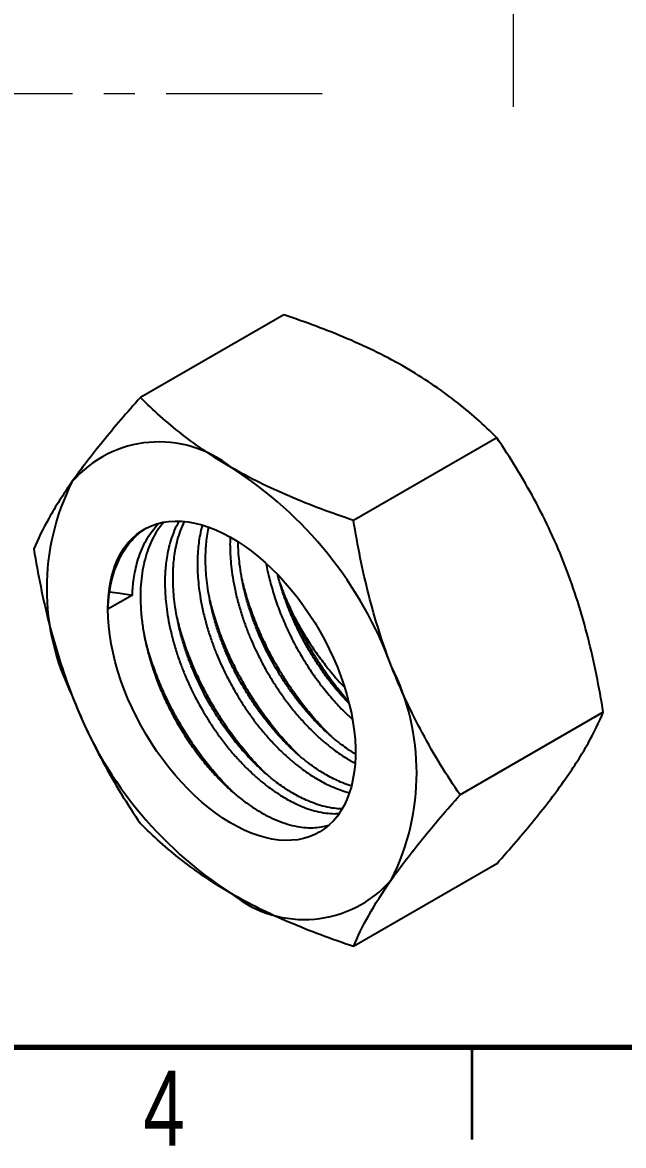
# Model space of a CAD drawing. Header units: millimetres. Extents: x 911 to 1769, y 571 to 864.
# Drawn here: x 1575.3 to 1624.3, y 571.1 to 662.6 of the extents above; entities that cross this region are included whole.
import ezdxf

# ---------------------------------------------------------------- set-up
doc = ezdxf.new("R2010")
doc.units = ezdxf.units.MM
doc.linetypes.add('CENTERX2', pattern=[20.32, 12.7, -2.54, 2.54, -2.54])
doc.styles.add('SLDTEXTSTYLE0', font='TXT', dxfattribs={"width": 0.75})

msp = doc.modelspace()

# ---------------------------------------------------------------- linework, layer by layer
at = {"color": 7, "linetype": 'CENTERX2', "lineweight": 18}
for p, q in [((1615.2742339, 725.6839387), (1615.2742339, 655.7073699)), ((1599.7080733, 656.7728844), (1473.621107, 656.7728844))]:
    msp.add_line(p, q, dxfattribs=at)
at = {"color": 7, "linetype": 'Continuous', "lineweight": 25}
for p, q in [((1596.5845933, 638.7662576), (1584.917331, 632.0308905)), ((1613.9351453, 628.7499972), (1602.267883, 622.0146301)), ((1584.2676361, 615.9218918), (1582.2788984, 614.7738179)), ((1622.6104212, 606.3903738), (1610.943159, 599.6550067)), ((1613.9351453, 594.0470108), (1602.267883, 587.3116437))]:
    msp.add_line(p, q, dxfattribs=at)
at = {"color": 7, "linetype": 'Continuous', "lineweight": 70}
msp.add_line((1761.9010451, 579.0805144), (1361.9010451, 579.0805144), dxfattribs=at)
at = {"color": 7, "linetype": 'Continuous', "lineweight": 35}
msp.add_line((1611.9010451, 579.0805144), (1611.9010451, 571.5805144), dxfattribs=at)
at = {"color": 7, "linetype": 'Continuous', "lineweight": 25, "flags": 128}
for points in [[(1582.2788984, 614.7738179), (1582.2956345, 615.4345125), (1582.3457876, 616.073689), (1582.4291906, 616.6892244), (1582.545567, 617.2790739), (1582.6945297, 617.8412779), (1582.8755842, 618.3739689), (1583.0881286, 618.8753773), (1583.3314575, 619.3438376), (1583.6047625, 619.7777934), (1583.9071349, 620.1758038), (1584.2375711, 620.5365462), (1584.5949731, 620.8588216), (1584.9781538, 621.1415605), (1585.3858398, 621.3838233), (1585.8166777, 621.5848047), (1586.2692357, 621.7438383), (1586.7420105, 621.8603937), (1587.2334317, 621.9340856), (1587.7418667, 621.9646692), (1588.2656269, 621.9520415), (1588.8029721, 621.8962459), (1589.3521171, 621.7974669), (1589.9112379, 621.6560334), (1590.4784774, 621.4724135), (1591.051951, 621.2472193), (1591.6297538, 620.9811975), (1592.2099663, 620.675233), (1592.7906612, 620.3303405), (1593.3699095, 619.9476667), (1593.9457868, 619.5284833), (1594.5163803, 619.0741816), (1595.0797946, 618.5862712), (1595.6341578, 618.0663736), (1596.1776284, 617.5162153), (1596.7084017, 616.9376235), (1597.2247134, 616.3325214), (1597.7248495, 615.7029167), (1598.2071478, 615.050904), (1598.6700062, 614.3786467), (1599.1118875, 613.6883792), (1599.5313239, 612.9823946), (1599.9269215, 612.2630371), (1600.2973668, 611.5326972), (1600.6414291, 610.7938005), (1600.9579651, 610.0488023), (1601.2459228, 609.3001769), (1601.5043472, 608.5504109), (1601.7323789, 607.8019956), (1601.9292598, 607.0574169), (1602.0943372, 606.3191476), (1602.2270619, 605.5896409), (1602.3269927, 604.8713204), (1602.3937988, 604.1665712), (1602.427257, 603.4777355), (1602.427257, 602.8071008), (1602.3937988, 602.156895), (1602.3269927, 601.5292785), (1602.2270619, 600.9263356), (1602.0943372, 600.3500696), (1601.9292598, 599.8023946), (1601.7323789, 599.2851297), (1601.5043472, 598.7999943), (1601.2459228, 598.3485987), (1600.9579651, 597.9324421), (1600.6414291, 597.5529087), (1600.2973668, 597.2112579), (1599.9269215, 596.908625), (1599.5313239, 596.6460148), (1599.1118875, 596.4243012), (1598.6700062, 596.2442189), (1598.2071478, 596.1063666), (1597.7248495, 596.0112036), (1597.2247134, 595.9590438), (1596.7084017, 595.9500625), (1596.1776284, 595.9842884), (1595.6341578, 596.061608), (1595.0797946, 596.1817645), (1594.5163803, 596.3443583), (1593.9457868, 596.5488499), (1593.3699095, 596.7945603), (1592.7906612, 597.0806724), (1592.2099663, 597.4062359), (1591.6297538, 597.7701705), (1591.051951, 598.1712657), (1590.4784774, 598.6081899), (1589.9112379, 599.0794909), (1589.3521171, 599.5836044), (1588.8029721, 600.1188548), (1588.2656269, 600.6834648), (1587.7418667, 601.2755576), (1587.2334317, 601.8931679), (1586.7420105, 602.5342426), (1586.2692357, 603.1966522), (1585.8166777, 603.8781981), (1585.3858398, 604.5766144), (1584.9781538, 605.2895814), (1584.5949731, 606.0147314), (1584.2375711, 606.7496543), (1583.9071349, 607.4919102), (1583.6047625, 608.2390323), (1583.3314575, 608.9885393), (1583.0881286, 609.7379413), (1582.8755842, 610.4847482), (1582.6945297, 611.2264803), (1582.545567, 611.960673), (1582.4291906, 612.6848878), (1582.3457876, 613.3967182), (1582.2956345, 614.0938003), (1582.2788984, 614.7738179)], [(1582.4138772, 616.2086382), (1583.2715255, 616.0759739), (1584.2676361, 615.9218918)]]:
    msp.add_lwpolyline(points, dxfattribs=at)
at = {"color": 7, "linetype": 'Continuous', "lineweight": 25}
for centre, radius, start, end in [((1586.4461761, 619.0447236), 9.3636133, 50.871690006, 139.347349426), ((1574.8003115, 598.872391), 32.5715801, 20.202178243, 57.386963621), ((1596.69486, 616.4691056), 19.4005528, 153.436416133, 206.563583867), ((1588.0154804, 601.4447145), 19.4005528, 333.436416133, 26.563583867), ((1609.9100289, 619.0414291), 32.5715801, 200.202178242, 237.386963621), ((1598.2641643, 598.8690965), 9.3636133, 230.871690006, 319.347349426)]:
    msp.add_arc(centre, radius, start, end, dxfattribs=at)
for points, knots in [([(1606.4973058, 634.4724834), (1605.0315521, 635.318645), (1603.4300968, 636.1058932), (1600.1007516, 637.5279749), (1598.3661294, 638.1701945), (1596.5845928, 638.7662566)], [0, 0, 0, 0, 0.5, 0.5, 1, 1, 1, 1]), ([(1613.9351451, 628.749996), (1612.8962885, 629.7847651), (1611.7657544, 630.8006974), (1609.2999264, 632.7208846), (1607.9606282, 633.6277254), (1606.4973058, 634.4724834)], [0, 0, 0, 0, 0.5, 0.5, 1, 1, 1, 1]), ([(1584.9173309, 632.0308897), (1583.8272288, 630.8000767), (1582.7999357, 629.6017137), (1580.9251548, 627.297883), (1580.0789976, 626.1931028), (1579.3422559, 625.1448517)], [0, 0, 0, 0, 0.5, 0.5, 1, 1, 1, 1]), ([(1592.3551702, 626.3084023), (1590.8894165, 627.1545639), (1589.5257149, 628.0790643), (1587.0623302, 630.0010544), (1585.9498527, 631.0024305), (1584.9173309, 632.0308897)], [0, 0, 0, 0, 0.5, 0.5, 1, 1, 1, 1]), ([(1619.5102201, 618.2845418), (1619.142868, 619.2313536), (1618.7454114, 620.1640864), (1617.9025755, 621.980885), (1617.4560108, 622.8682719), (1616.0495856, 625.474673), (1615.0231983, 627.1380981), (1613.9351451, 628.749996)], [0, 0, 0, 0, 0.25, 0.25, 0.5, 0.5, 1, 1, 1, 1]), ([(1602.2678832, 622.014629), (1600.4754164, 622.6143482), (1598.7155793, 623.2669917), (1595.3893571, 624.6904839), (1593.8184926, 625.4636443), (1592.3551702, 626.3084023)], [0, 0, 0, 0, 0.5, 0.5, 1, 1, 1, 1]), ([(1579.3422559, 625.1448517), (1578.9749039, 624.6221755), (1578.6355642, 624.1147861), (1578.0181223, 623.140988), (1577.738666, 622.6727241), (1576.9779561, 621.3173835), (1576.5741234, 620.4796068), (1576.2420547, 619.6875278)], [0, 0, 0, 0, 0.25, 0.25, 0.5, 0.5, 1, 1, 1, 1]), ([(1582.2788984, 614.7738179), (1582.2874886, 614.9602941), (1582.3059718, 615.3615266), (1582.3713433, 615.9843323), (1582.4794952, 616.6655199), (1582.6462491, 617.3912271), (1582.8847633, 618.1466193), (1583.2008354, 618.8908904), (1583.5798433, 619.5687367), (1583.9907721, 620.1420767), (1584.4053184, 620.6063308), (1584.8107413, 620.9733376), (1585.1353397, 621.2241351), (1585.3292736, 621.3435011), (1585.3882787, 621.3798187)], [0, 0, 0, 0, 0.0622951423, 0.1340376459, 0.2152266492, 0.3058610764, 0.4059398119, 0.5154615966, 0.6249814091, 0.7250589746, 0.8156930175, 0.8968823747, 0.9686260734, 1, 1, 1, 1]), ([(1584.2676361, 615.9218918), (1584.2762264, 616.1083681), (1584.2947096, 616.5096008), (1584.3600816, 617.1324052), (1584.46823, 617.8135981), (1584.6350001, 618.5392819), (1584.8734445, 619.2947757), (1585.1898061, 620.0386253), (1585.5677467, 620.7180256), (1585.982215, 621.2862123), (1586.2685077, 621.6276419), (1586.4229946, 621.7681017), (1586.4269252, 621.7716754)], [0, 0, 0, 0, 0.0761499208, 0.163848346, 0.2630942248, 0.373886241, 0.4962230307, 0.6301030549, 0.7639806684, 0.8863160277, 0.9971075737, 1, 1, 1, 1]), ([(1586.8258192, 621.8553044), (1586.7204587, 621.7360259), (1586.4446752, 621.4238116), (1586.0729347, 620.8342529), (1585.7057278, 620.1041399), (1585.4068224, 619.3044684), (1585.1745987, 618.4352491), (1585.0146182, 617.5089868), (1584.9288715, 616.5424614), (1584.913534, 615.5339818), (1584.9693452, 614.4787215), (1585.0964607, 613.3940443), (1585.291764, 612.2984402), (1585.5534112, 611.1896429), (1585.8843909, 610.0643709), (1586.280046, 608.9414011), (1586.7329221, 607.8394499), (1587.2422358, 606.7551632), (1587.8110491, 605.686416), (1588.4286938, 604.6506304), (1589.0833089, 603.66422), (1589.7756782, 602.7233554), (1590.5087628, 601.8271626), (1591.2707542, 600.9913848), (1592.0485544, 600.229198), (1592.8434747, 599.5362483), (1593.6582387, 598.9133575), (1594.4792224, 598.3719936), (1595.2909478, 597.9192351), (1596.0946491, 597.5504297), (1596.892415, 597.267643), (1597.6704383, 597.07708), (1598.4165589, 596.9795439), (1599.1316097, 596.9759932), (1599.7500062, 597.0447138), (1600.1115075, 597.1562354), (1600.2580501, 597.2014432)], [0, 0, 0, 0, 0.0188200414, 0.0492619231, 0.0788443331, 0.1084267391, 0.1388683884, 0.1693100264, 0.1988951352, 0.2284802477, 0.2589250042, 0.2893697705, 0.3189521472, 0.3485345235, 0.3789760801, 0.4094176541, 0.4390038825, 0.4685901085, 0.4990361559, 0.5294821922, 0.5590645151, 0.5886468528, 0.6190884379, 0.6495300399, 0.6791154346, 0.7087008274, 0.7391459007, 0.7695909709, 0.7991734328, 0.8287559088, 0.8591978227, 0.8896397486, 0.9192224044, 0.948805055, 0.9792469857, 1, 1, 1, 1]), ([(1588.0729175, 621.9533446), (1587.9973904, 621.8237264), (1587.78859, 621.465387), (1587.5268501, 620.8235748), (1587.2862166, 620.0705476), (1587.1200983, 619.3442161), (1587.0113319, 618.6634394), (1586.9475467, 618.0396937), (1586.9155019, 617.4548424), (1586.9073129, 616.8562159), (1586.9258269, 616.1849733), (1586.9825869, 615.4085809), (1587.0905386, 614.5242928), (1587.2637868, 613.5312083), (1587.5097602, 612.4624759), (1587.8187251, 611.3875093), (1588.1642432, 610.3773756), (1588.5204465, 609.4685183), (1588.8730188, 608.6628499), (1589.2097367, 607.9601138), (1589.536428, 607.3283472), (1589.8799779, 606.706316), (1590.2749105, 606.0371973), (1590.7444503, 605.2990749), (1591.2947889, 604.5023259), (1591.9315011, 603.6603497), (1592.6378748, 602.8148768), (1593.3703396, 602.0270812), (1594.0784084, 601.3428425), (1594.7315771, 600.7734036), (1595.3236457, 600.3061392), (1595.8503822, 599.9283816), (1596.3326453, 599.6129821), (1596.8149106, 599.3251208), (1597.3416425, 599.0424358), (1597.9337271, 598.7661508), (1598.58683, 598.5139225), (1599.2951825, 598.3044816), (1600.0264706, 598.1687897), (1600.6409147, 598.1148087), (1600.991068, 598.1386172), (1601.1107215, 598.146753)], [0, 0, 0, 0, 0.0186876975, 0.051663597, 0.0817964853, 0.1090859817, 0.1335317234, 0.1551334089, 0.1738907726, 0.1926481364, 0.2142498219, 0.2386955636, 0.26598506, 0.2961179483, 0.3290938478, 0.3620697508, 0.3922026377, 0.4194921244, 0.44393786, 0.4655395523, 0.4842969207, 0.5030542897, 0.5246559814, 0.549101717, 0.5763912037, 0.6065240906, 0.6394999936, 0.6724758938, 0.702608782, 0.7298982778, 0.7543440201, 0.775945705, 0.7947030694, 0.8134604332, 0.8350621187, 0.8595078603, 0.8867973561, 0.9169302443, 0.9499061445, 0.9828820475, 1, 1, 1, 1]), ([(1601.3244093, 598.5179613), (1601.1131837, 598.5280532), (1600.6616612, 598.5496261), (1599.9574173, 598.6890938), (1599.2498991, 598.8961685), (1598.5966041, 599.1489438), (1598.0045632, 599.4251045), (1597.4778216, 599.707817), (1596.9955587, 599.9956724), (1596.513294, 600.3110729), (1595.9865589, 600.6888307), (1595.394489, 601.1560946), (1594.7413213, 601.7255339), (1594.0332524, 602.4097726), (1593.3007868, 603.1975678), (1592.5944139, 604.0430411), (1591.9577018, 604.8850173), (1591.4073623, 605.6817659), (1590.9378234, 606.4198888), (1590.5428906, 607.0890073), (1590.1993408, 607.7110385), (1589.8726494, 608.3428052), (1589.5359315, 609.0455413), (1589.1833593, 609.8512097), (1588.8271554, 610.7600667), (1588.4816373, 611.7702004), (1588.1726731, 612.8451674), (1587.9266994, 613.9138997), (1587.7534513, 614.9069841), (1587.6454995, 615.7912724), (1587.5887399, 616.5676643), (1587.5702247, 617.2389082), (1587.5784176, 617.8375307), (1587.6104478, 618.4223976), (1587.6742983, 619.046073), (1587.7827708, 619.7271657), (1587.9501826, 620.4521062), (1588.1823332, 621.2018468), (1588.3948037, 621.6730837), (1588.5040106, 621.9152929)], [0, 0, 0, 0, 0.0302227, 0.0646049651, 0.0960229693, 0.124476316, 0.1499646266, 0.172487587, 0.1920449201, 0.2116022533, 0.2341252136, 0.2596135243, 0.2880668709, 0.3194848752, 0.3538671402, 0.3882494097, 0.4196674125, 0.4481207483, 0.4736090533, 0.4961320201, 0.5156893587, 0.5352466967, 0.5577696641, 0.5832579684, 0.6117113043, 0.6431293071, 0.6775115765, 0.7118938416, 0.7433118459, 0.7717651925, 0.7972535031, 0.8197764635, 0.8393337967, 0.8588911298, 0.8814140902, 0.9069024008, 0.9353557474, 0.9667737517, 1, 1, 1, 1]), ([(1589.9576937, 621.6241114), (1589.9518522, 621.6057995), (1589.8734937, 621.3601609), (1589.7747676, 620.8723582), (1589.6623074, 620.1947908), (1589.599344, 619.5703322), (1589.5671158, 618.9856395), (1589.5589741, 618.3869708), (1589.5774739, 617.7157418), (1589.6342385, 616.9393451), (1589.7421885, 616.0550583), (1589.9154382, 615.0619739), (1590.1614099, 613.9932408), (1590.4703751, 612.9182742), (1590.8158937, 611.9081409), (1591.172097, 610.9992835), (1591.524669, 610.193615), (1591.8613878, 609.4908794), (1592.1880783, 608.8591123), (1592.5316284, 608.2370812), (1592.9265609, 607.5679625), (1593.3961008, 606.8298401), (1593.9464393, 606.0330911), (1594.5831515, 605.1911149), (1595.2895253, 604.345642), (1596.02199, 603.5578464), (1596.7300588, 602.8736079), (1597.3832277, 602.3041684), (1597.9752958, 601.836906), (1598.5020339, 601.4591421), (1598.9842919, 601.1437624), (1599.4665766, 600.8558261), (1599.9932214, 600.5734775), (1600.5856975, 600.2956795), (1601.2370773, 600.0501108), (1601.6960043, 599.897346), (1601.9294568, 599.8533035), (1601.9335249, 599.852536)], [0, 0, 0, 0, 0.0026236237, 0.03519384713, 0.06437002746, 0.09015180414, 0.11253886255, 0.13492592095, 0.16070769763, 0.18988387796, 0.2224541014, 0.25841793398, 0.29777492483, 0.33713191816, 0.37309574914, 0.40566596103, 0.4348421341, 0.4606239189, 0.4830109828, 0.5053980467, 0.5311798315, 0.56035600457, 0.59292621645, 0.62889004826, 0.66824704159, 0.70760403161, 0.74356786501, 0.77613808763, 0.80531426877, 0.83109604545, 0.85348310385, 0.87587016148, 0.90165193895, 0.93082811928, 0.9633983419, 0.99936217531, 1, 1, 1, 1]), ([(1602.0868868, 600.384142), (1602.0170354, 600.4040121), (1601.7341147, 600.4844925), (1601.2477097, 600.682335), (1600.6563357, 600.9552828), (1600.129445, 601.238709), (1599.6472157, 601.5264057), (1599.1649431, 601.8418484), (1598.6382098, 602.2195926), (1598.0461393, 602.6868609), (1597.392972, 603.2562989), (1596.6849019, 603.9405375), (1595.9524382, 604.7283335), (1595.2460644, 605.5738063), (1594.6093515, 606.4157821), (1594.0590133, 607.2125313), (1593.5894727, 607.9506534), (1593.1945422, 608.6197731), (1592.8509902, 609.2418033), (1592.5243003, 609.8735706), (1592.1875813, 610.5763061), (1591.8350093, 611.3819747), (1591.4788058, 612.2908319), (1591.1332884, 613.300966), (1590.8243235, 614.3759325), (1590.5783494, 615.444665), (1590.4051035, 616.4377491), (1590.2971466, 617.3220394), (1590.2403984, 618.0984224), (1590.2218488, 618.7696946), (1590.2301526, 619.3682282), (1590.2617582, 619.9534313), (1590.3275195, 620.5755994), (1590.4022469, 621.0902881), (1590.4720671, 621.3833374), (1590.4905879, 621.4610727)], [0, 0, 0, 0, 0.0112465363, 0.0455520819, 0.0762827519, 0.1034381664, 0.1270179941, 0.1505978217, 0.1777532362, 0.2084839062, 0.2427894519, 0.2806694162, 0.3221233243, 0.3635772349, 0.4014571976, 0.4357627311, 0.4664933934, 0.4936488182, 0.51722865, 0.5408084834, 0.5679639065, 0.5986945688, 0.6330001023, 0.6708800667, 0.7123339774, 0.7537878837, 0.7916678497, 0.8259733937, 0.8567040637, 0.8838594799, 0.9074393059, 0.9310191335, 0.958174548, 0.988905218, 1, 1, 1, 1]), ([(1605.3680845, 610.1204607), (1605.0007324, 611.0672725), (1604.6613927, 612.0335555), (1604.0439508, 613.9804713), (1603.7644946, 614.9643279), (1603.0037846, 617.9434924), (1602.5999519, 619.9663107), (1602.2678832, 622.014629)], [0, 0, 0, 0, 0.25, 0.25, 0.5, 0.5, 1, 1, 1, 1]), ([(1592.2298344, 620.646106), (1592.227267, 620.6022219), (1592.2138678, 620.3731926), (1592.2119649, 619.9169497), (1592.2286906, 619.2467624), (1592.2860257, 618.4700289), (1592.3937971, 617.5858493), (1592.5671007, 616.5927307), (1592.8130574, 615.5240086), (1593.1220271, 614.4490393), (1593.4675433, 613.4389059), (1593.8237471, 612.5300485), (1594.176319, 611.72438), (1594.513038, 611.0216445), (1594.839728, 610.3898771), (1595.1832799, 609.767847), (1595.5782105, 609.0987273), (1596.047751, 608.3606052), (1596.5980892, 607.563856), (1597.2348022, 606.7218801), (1597.9411754, 605.8764079), (1598.6736414, 605.0886094), (1599.3817087, 604.4043815), (1600.0348794, 603.8349064), (1600.6269402, 603.3677559), (1601.1537033, 602.9896464), (1601.6358814, 602.675363), (1602.0416278, 602.4297694), (1602.2928774, 602.297578), (1602.3918362, 602.2455122)], [0, 0, 0, 0, 0.0067752827, 0.0353599282, 0.0682790788, 0.1055323348, 0.1471192296, 0.1930392175, 0.2432917144, 0.2935442166, 0.3394642025, 0.3810510847, 0.4183043293, 0.4512234903, 0.4798081428, 0.5083927933, 0.5413119562, 0.5785652009, 0.6201520831, 0.6660720668, 0.716324569, 0.766577066, 0.8124970539, 0.8540839508, 0.8913372047, 0.9242563553, 0.9528410008, 0.9814256462, 1, 1, 1, 1]), ([(1602.4143919, 602.9925868), (1602.3758836, 603.0153871), (1602.1844519, 603.1287317), (1601.8165585, 603.374121), (1601.2898721, 603.7498694), (1600.6977869, 604.2177815), (1600.0446225, 604.7870152), (1599.3365532, 605.4713182), (1598.6040879, 606.2590941), (1597.8977141, 607.1045722), (1597.2610026, 607.9465475), (1596.7106639, 608.7432967), (1596.2411241, 609.4814191), (1595.8461915, 610.1505377), (1595.5026418, 610.7725691), (1595.1759496, 611.4043352), (1594.8392326, 612.1070719), (1594.4866602, 612.9127399), (1594.1304561, 613.821598), (1593.7849422, 614.8317287), (1593.4759571, 615.9067059), (1593.2300588, 616.9753998), (1593.0565654, 617.9686141), (1592.9493985, 618.8524836), (1592.891831, 619.6082099), (1592.8832225, 620.0615129), (1592.8793996, 620.2628171)], [0, 0, 0, 0, 0.0078110309, 0.038830082, 0.0745527902, 0.1149787129, 0.1601073505, 0.2099381085, 0.2644703532, 0.3190026035, 0.3688333593, 0.4139619832, 0.4543878959, 0.4901106131, 0.521129674, 0.5521487327, 0.5878714522, 0.6282973648, 0.6734259887, 0.7232567422, 0.7777889926, 0.8323212395, 0.8821519952, 0.9272806351, 0.9677065578, 1, 1, 1, 1]), ([(1576.2420547, 619.6875278), (1576.5747487, 617.6353521), (1576.9792612, 615.6104253), (1577.9938833, 611.6385777), (1578.6055143, 609.6922343), (1579.3422559, 607.7933594)], [0, 0, 0, 0, 0.5, 0.5, 1, 1, 1, 1]), ([(1595.1607139, 618.5003796), (1595.1685148, 618.4491595), (1595.2415435, 617.9696568), (1595.4699996, 617.0386785), (1595.8489685, 615.7241156), (1596.3229452, 614.4174369), (1596.8709958, 613.140588), (1597.4902918, 611.9022276), (1598.1760704, 610.7023757), (1598.9268488, 609.5423877), (1599.7384616, 608.4323727), (1600.6011447, 607.3942245), (1601.4147841, 606.5176627), (1601.948636, 606.0338528), (1602.1712204, 605.832133)], [0, 0, 0, 0, 0.0111379719, 0.1042692312, 0.1973952723, 0.2900572872, 0.3818102507, 0.4722352717, 0.5626939531, 0.6544718427, 0.7471491427, 0.8402803337, 0.9334064402, 1, 1, 1, 1]), ([(1601.9031739, 607.1085782), (1601.6924135, 607.3298271), (1601.3208006, 607.7199333), (1600.8178966, 608.3131923), (1600.3929087, 608.8433886), (1600.0080667, 609.3541818), (1599.6615033, 609.8400932), (1599.3516168, 610.2975124), (1599.076579, 610.7231391), (1598.8345563, 611.114286), (1598.6370888, 611.4462006), (1598.4733099, 611.7304086), (1598.3334808, 611.9796663), (1598.1964241, 612.2306967), (1598.062202, 612.4834031), (1597.9308693, 612.7376841), (1597.8024839, 612.9934405), (1597.6771093, 613.2505748), (1597.5681776, 613.4806088), (1597.4682354, 613.6973372), (1597.3704207, 613.9148473), (1597.2563497, 614.1762062), (1597.1276767, 614.4817964), (1596.986369, 614.8319482), (1596.834714, 615.2268976), (1596.667901, 615.687497), (1596.4953994, 616.1992301), (1596.3269503, 616.7467898), (1596.1946488, 617.2117203), (1596.1248886, 617.4931424), (1596.1002033, 617.5927261)], [0, 0, 0, 0, 0.0800313566, 0.141111361, 0.198241316, 0.2514209409, 0.3006502045, 0.3459288986, 0.3872569087, 0.4246340983, 0.4580604414, 0.4811663093, 0.5042721377, 0.5273778897, 0.5504835495, 0.5735890744, 0.5966945944, 0.6197999848, 0.6429052867, 0.658404201, 0.6777072732, 0.7008144153, 0.7277255599, 0.7584406692, 0.792959609, 0.8312823975, 0.8788398676, 0.9263974124, 0.9739550703, 1, 1, 1, 1]), ([(1622.6104213, 606.3903734), (1622.2777273, 608.4425491), (1621.8732148, 610.4674759), (1620.8585928, 614.4393234), (1620.2469617, 616.3856669), (1619.5102201, 618.2845418)], [0, 0, 0, 0, 0.5, 0.5, 1, 1, 1, 1]), ([(1600.4939086, 604.4049725), (1600.20996, 604.6835654), (1599.6109949, 605.2712329), (1598.7399347, 606.262766), (1597.8824033, 607.3427431), (1597.078904, 608.47322), (1596.3315375, 609.6442616), (1595.6386159, 610.8556514), (1595.0018306, 612.1088962), (1594.4241518, 613.4063023), (1593.9169365, 614.733329), (1593.4980924, 616.0127933), (1593.291016, 616.8421563), (1593.1952779, 617.2255976)], [0, 0, 0, 0, 0.0852692204, 0.1798680575, 0.2725861259, 0.3647599913, 0.4560507731, 0.5461389806, 0.637801355, 0.7307047314, 0.8245122217, 0.918866334, 1, 1, 1, 1]), ([(1596.2980861, 616.85719), (1596.3168741, 616.800911), (1596.4662454, 616.3534716), (1596.8074541, 615.5150655), (1597.161061, 614.7428296), (1597.3378645, 614.3567116)], [0, 0, 0, 0, 0.0671107266, 0.533555316, 1, 1, 1, 1]), ([(1597.8422585, 602.8742075), (1597.55831, 603.1528004), (1596.9593452, 603.7404681), (1596.0882835, 604.7320003), (1595.2307527, 605.8119777), (1594.4272527, 606.9424543), (1593.6798881, 608.113497), (1592.9869646, 609.3248857), (1592.3501799, 610.5781308), (1591.7725009, 611.8755368), (1591.2652857, 613.2025636), (1590.8464413, 614.4820277), (1590.6393656, 615.3113912), (1590.5436279, 615.6948327)], [0, 0, 0, 0, 0.08526922044, 0.17986805459, 0.272586123, 0.36475998842, 0.45605077295, 0.54613897776, 0.6378013522, 0.73070472852, 0.82451221891, 0.91886633118, 1, 1, 1, 1]), ([(1595.1906081, 601.3434423), (1594.9066593, 601.6220351), (1594.3076939, 602.2097024), (1593.4366337, 603.2012355), (1592.5791027, 604.2812127), (1591.7756022, 605.411689), (1591.0282375, 606.5827317), (1590.3353147, 607.7941208), (1589.6985299, 609.0473658), (1589.1208503, 610.3447715), (1588.6136352, 611.6717983), (1588.1947909, 612.9512626), (1587.9877149, 613.7806258), (1587.891977, 614.1640672)], [0, 0, 0, 0, 0.0852692191, 0.1798680563, 0.2725861248, 0.364759989, 0.4560507736, 0.5461389799, 0.6378013545, 0.7307047296, 0.8245122201, 0.9188663325, 1, 1, 1, 1]), ([(1601.8574019, 607.2852937), (1601.701214, 607.458711), (1601.2467476, 607.9633103), (1600.5352266, 608.8762261), (1599.7302868, 610.0032762), (1598.9830995, 611.175175), (1598.2908804, 612.3865188), (1597.7471645, 613.4509332), (1597.4462936, 614.1167587), (1597.3378645, 614.3567116)], [0, 0, 0, 0, 0.08698712813, 0.25311000012, 0.41825781908, 0.58182342792, 0.74323438066, 0.90746576678, 1, 1, 1, 1]), ([(1597.3378645, 614.3567116), (1597.5378574, 613.9862709), (1597.9384596, 613.2442474), (1598.6023535, 612.1656194), (1599.3069321, 611.1196411), (1600.1392081, 610.0114702), (1600.879173, 609.1084284), (1601.3884805, 608.5877085), (1601.5266834, 608.4464088)], [0, 0, 0, 0, 0.1712927449, 0.3431134821, 0.5148985631, 0.6861427111, 0.9148334096, 1, 1, 1, 1]), ([(1592.516256, 599.8354949), (1592.2399465, 600.1066802), (1591.6486472, 600.6870139), (1590.7850076, 601.6705373), (1589.9274457, 602.7504298), (1589.1239537, 603.8809287), (1588.3765868, 605.0519652), (1587.6836633, 606.263356), (1587.0468838, 607.5166002), (1586.4691834, 608.8140074), (1585.9620471, 610.1410289), (1585.5459948, 611.4111273), (1585.3411253, 612.2311637), (1585.2476615, 612.6052738)], [0, 0, 0, 0, 0.0833374166, 0.1783411829, 0.27145613, 0.3640245439, 0.455706097, 0.5461799247, 0.6382346589, 0.7315357057, 0.8257447381, 0.9205027321, 1, 1, 1, 1]), ([(1610.9431594, 599.6550065), (1609.8530573, 601.2699398), (1608.8257642, 602.935343), (1606.9509833, 606.4106314), (1606.1048261, 608.2215857), (1605.3680845, 610.1204607)], [0, 0, 0, 0, 0.5, 0.5, 1, 1, 1, 1]), ([(1579.3422559, 607.7933594), (1579.709608, 606.8465476), (1580.1070646, 605.9138147), (1580.9499006, 604.0970162), (1581.3964653, 603.2096293), (1582.8028905, 600.6032282), (1583.8292778, 598.9398031), (1584.9173309, 597.3279052)], [0, 0, 0, 0, 0.25, 0.25, 0.5, 0.5, 1, 1, 1, 1]), ([(1619.5102201, 600.9330495), (1619.8775722, 601.4557256), (1620.2169119, 601.963115), (1620.8343537, 602.9369131), (1621.11381, 603.4051771), (1621.87452, 604.7605177), (1622.2783527, 605.5982944), (1622.6104213, 606.3903734)], [0, 0, 0, 0, 0.25, 0.25, 0.5, 0.5, 1, 1, 1, 1]), ([(1613.9351451, 594.0470115), (1615.0252472, 595.2778245), (1616.0525403, 596.4761875), (1617.9273213, 598.7800182), (1618.7734785, 599.8847984), (1619.5102201, 600.9330495)], [0, 0, 0, 0, 0.5, 0.5, 1, 1, 1, 1]), ([(1605.3680845, 592.7689684), (1605.7354366, 593.2916445), (1606.1328932, 593.8325841), (1606.9757291, 594.9364994), (1607.4222938, 595.501233), (1608.828719, 597.2293371), (1609.8551063, 598.4265069), (1610.9431594, 599.6550065)], [0, 0, 0, 0, 0.25, 0.25, 0.5, 0.5, 1, 1, 1, 1]), ([(1592.3551702, 591.6054178), (1590.8894165, 592.4515794), (1589.5257149, 593.3760799), (1587.0623302, 595.2980699), (1585.9498527, 596.299446), (1584.9173309, 597.3279052)], [0, 0, 0, 0, 0.5, 0.5, 1, 1, 1, 1]), ([(1602.2678832, 587.3116445), (1602.6005772, 588.1052151), (1603.0050897, 588.9440546), (1604.0197118, 590.7513261), (1604.6313429, 591.7207172), (1605.3680845, 592.7689684)], [0, 0, 0, 0, 0.5, 0.5, 1, 1, 1, 1]), ([(1602.2678832, 587.3116445), (1600.4754164, 587.9113637), (1598.7155794, 588.5640072), (1595.3893571, 589.9874994), (1593.8184926, 590.7606598), (1592.3551702, 591.6054178)], [0, 0, 0, 0, 0.5, 0.5, 1, 1, 1, 1])]:
    msp.add_open_spline(points, degree=3, knots=knots, dxfattribs=at)

# ---------------------------------------------------------------- texts
at = {"color": 7, "linetype": 'Continuous', "lineweight": 0, "insert": (1586.8396617, 577.1942048), "char_height": 6.096, "attachment_point": 2, "style": 'SLDTEXTSTYLE0'}
msp.add_mtext('4', dxfattribs=at)

doc.saveas('drawing.dxf')
